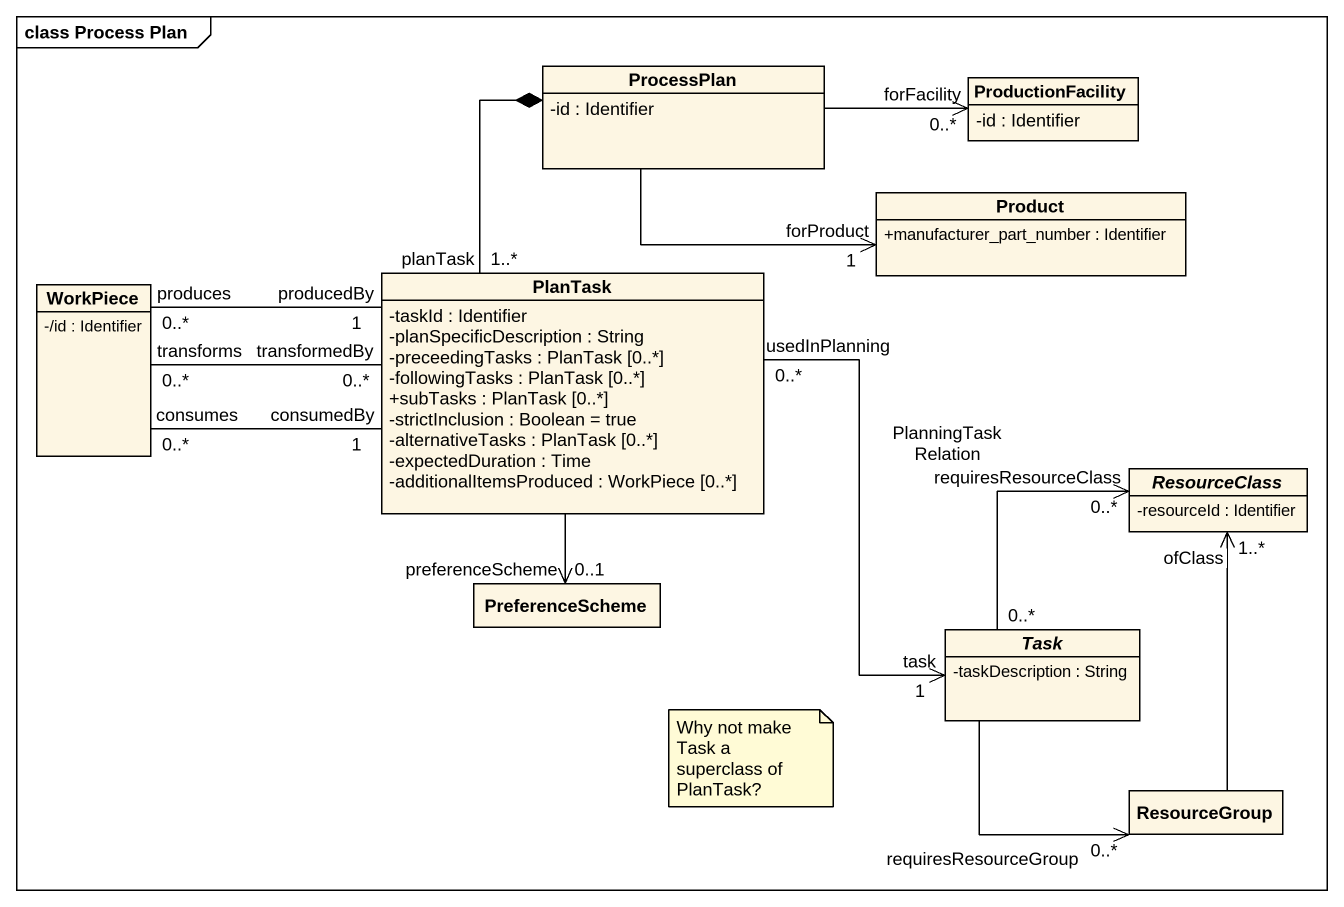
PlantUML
@startuml
mainframe class Process Plan
hide circle
hide empty members
skinparam classAttributeIconSize 0
class ProcessPlan {
  -id : Identifier
}
class ProductionFacility {
  -id : Identifier
}
class Product {
  +manufacturer_part_number : Identifier
}
class PlanTask {
  -taskId : Identifier
  -planSpecificDescription : String
  -preceedingTasks : PlanTask [0..*]
  -followingTasks : PlanTask [0..*]
  +subTasks : PlanTask [0..*]
  -strictInclusion : Boolean = true
  -alternativeTasks : PlanTask [0..*]
  -expectedDuration : Time
  -additionalItemsProduced : WorkPiece [0..*]
}
class WorkPiece {
  -/id : Identifier
}
abstract class ResourceClass {
  -resourceId : Identifier
}
class PreferenceScheme
abstract class Task {
  -taskDescription : String
}
class ResourceGroup
ProcessPlan -right-> "forProduct\n1" Product
ProcessPlan *-- "1..*\nplanTask" PlanTask
ProductionFacility "forFacility\n0..*" <-left- ProcessPlan
PlanTask "1\nproducedBy" -left- "produces\n0..*" WorkPiece
PlanTask "transformedBy\n0..*" -left- "transforms\n0..*" WorkPiece
WorkPiece "consumes\n0..*" -right- "1\nconsumedBy" PlanTask
ResourceClass "requiresResourceClass\n0..*" <-- "0..*" Task
PreferenceScheme "preferenceScheme\n0..1" <-up- PlanTask
Task "task\n1" <-left- "usedInPlanning\n0..*" PlanTask : PlanningTaskRelation
Task --> "requiresResourceGroup\n0..*" ResourceGroup
ResourceGroup -up-> "ofClass\n1..*" ResourceClass
note as N1
  Why not make Task a superclass of PlanTask?
end note
@enduml
